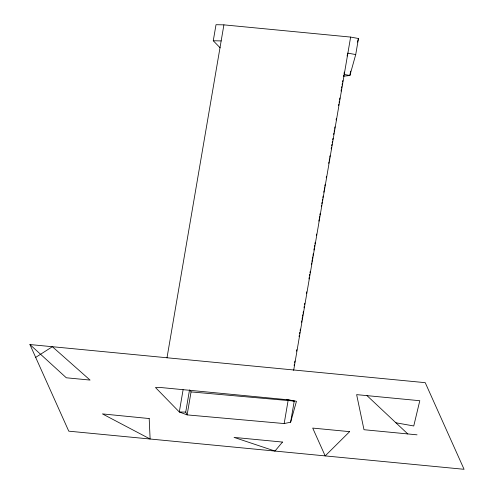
<?xml version="1.0" encoding="UTF-8"?>
<svg xmlns="http://www.w3.org/2000/svg" width="494" height="494" viewBox="0 0 494 494"><rect width="100%" height="100%" fill="white"/><g stroke="black" fill="none" stroke-linecap="round" stroke-linejoin="round"><path stroke-width="0.74" d="M220.151 47.825L213.266 40.755L216.014 24.7L223.906 24.861L350.623 37.081L358.471 38.513L355.723 54.568L349.888 75.496L343.886 76.169M166.997 357.804L223.906 24.861M183.101 389.729L179.303 411.971L187.127 414.892L284.173 423.562L290.62 422.209L296.462 401.282L288.613 399.85L161.896 387.629L155.468 387.5L179.303 411.971L185.732 412.107L187.127 414.892L191.054 391.909L190.215 390.235M185.732 412.107L189.529 389.865M284.173 423.562L288.101 400.578L287.545 399.467M294.128 365.609L294.393 364.084M294.652 362.565L294.912 361.046M296.598 351.16L296.857 349.641M299.068 336.71L299.327 335.191M299.592 333.672L299.852 332.153M300.111 330.628L300.371 329.109M301.538 322.267L301.797 320.742M302.056 319.223L302.322 317.704M302.581 316.185L302.841 314.659M303.1 313.14L303.359 311.621M304.008 307.818L304.267 306.299M304.526 304.779L304.786 303.254M306.478 293.368L306.737 291.849M308.948 278.925L309.207 277.406M309.466 275.88L309.726 274.361M309.985 272.842L310.244 271.323M311.418 264.475L311.677 262.956M311.936 261.437L312.196 259.912M312.455 258.393L312.714 256.874M312.974 255.355L313.239 253.83M313.888 250.032L314.147 248.507M314.406 246.988L314.666 245.469M314.925 243.95L315.184 242.424M316.358 235.582L316.617 234.063M318.828 221.133L319.087 219.614M319.346 218.095L319.606 216.576M319.865 215.051L320.124 213.532M321.298 206.69L321.557 205.171M321.816 203.645L322.076 202.126M322.335 200.607L322.594 199.082M322.854 197.563L323.113 196.044M323.761 192.24L324.027 190.721M324.286 189.202L324.546 187.677M324.805 186.158L325.064 184.639M326.231 177.797L326.491 176.272M328.701 163.347L328.961 161.828M329.226 160.303L329.486 158.784M329.745 157.265L330.004 155.746M331.171 148.898L331.431 147.379M331.69 145.86L331.956 144.341M332.215 142.815L332.474 141.296M332.734 139.777L332.993 138.252M333.641 134.454L333.901 132.929M334.16 131.41L334.419 129.891M334.685 128.372L334.944 126.847M336.111 120.005L336.371 118.486M338.581 105.562L338.841 104.036M339.1 102.517L339.359 100.998M339.619 99.473L339.878 97.954M341.051 91.112L341.311 89.593M341.57 88.068L341.829 86.549M342.089 85.03L342.348 83.511M342.608 81.985L342.873 80.466M343.521 76.663L343.781 75.144M344.04 73.625L344.299 72.105M293.658 370.358L350.623 37.081M290.62 422.209L294.233 401.085L286.39 399.652M350.635 71.117L349.888 75.496L344.182 74.452M347.072 56.026L347.881 53.136L355.723 54.568M357.465 42.126L358.471 38.513M35.685 357.39L52.376 346.714L90.062 380.077L66.313 377.786L29.924 344.546L425.235 382.671L464.076 469.3L68.765 431.169L29.924 344.546M213.266 40.755L221.164 40.916M294.233 401.085L191.054 391.909M417.047 434.831L363.992 429.712L356.631 394.632L419.795 400.72L413.756 425.97L395.916 422.79M367.011 395.632L407.785 433.936M282.482 442.068L274.973 451.059L234.088 437.4L282.482 442.068M349.635 431.651L325.182 455.906L312.708 428.088L349.635 431.651M149.194 418.548L102.431 413.904L150.12 439.018L149.194 418.548"/></g></svg>
